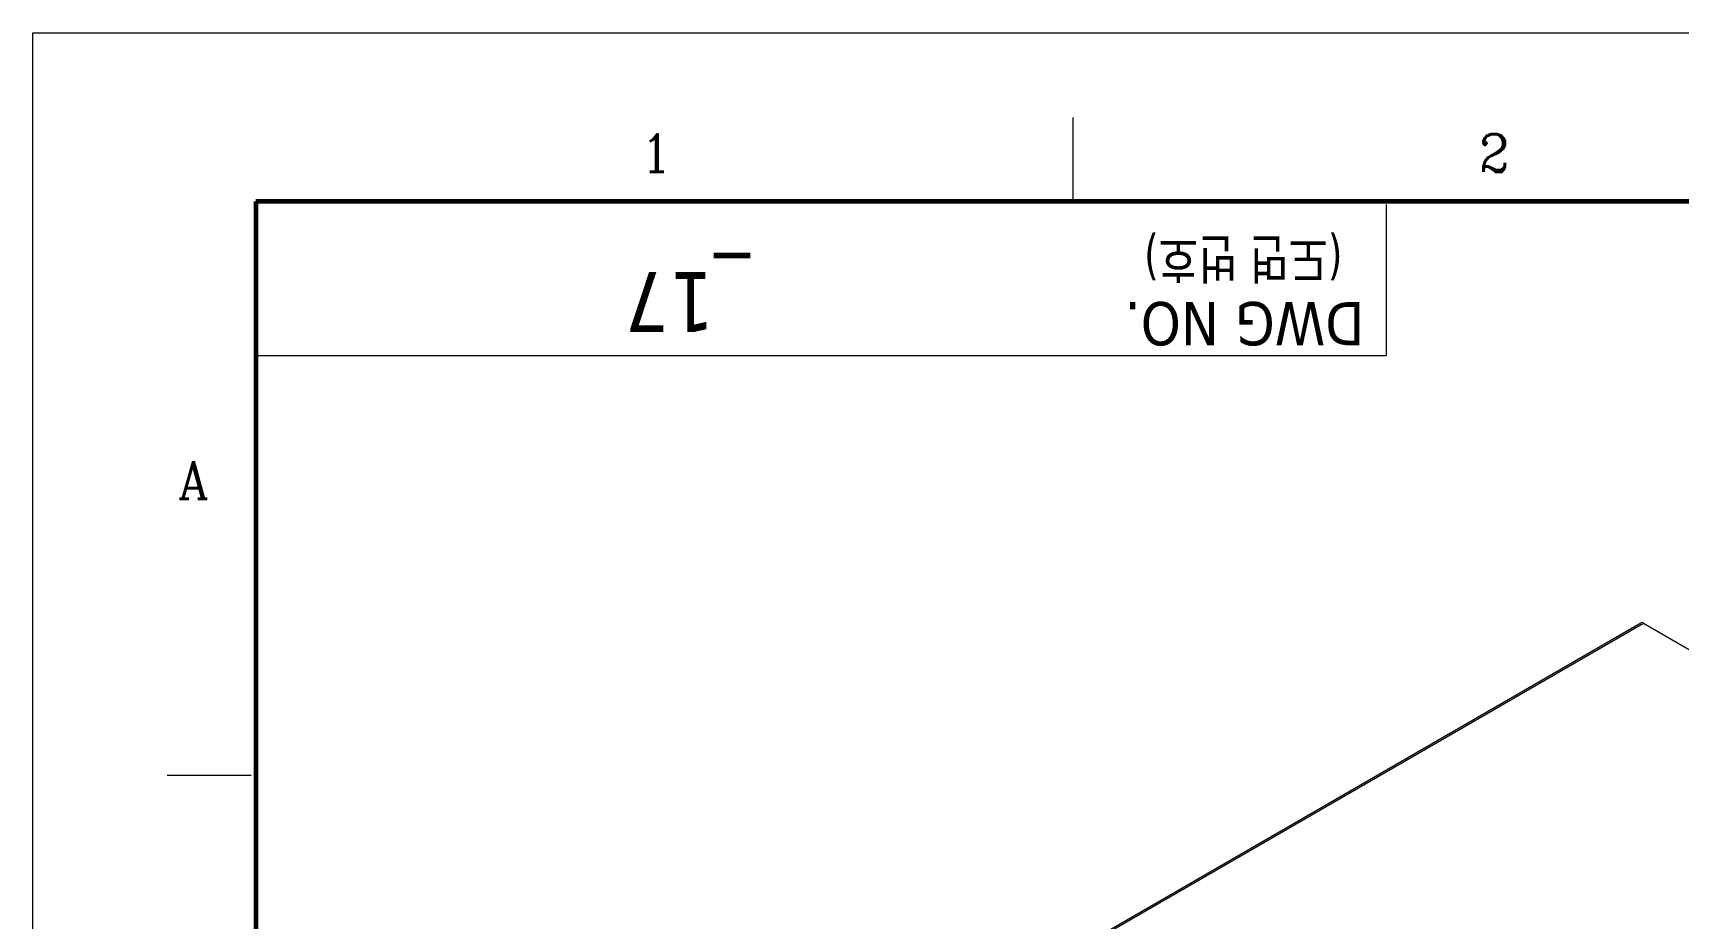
# Model space of a CAD drawing. Header units: millimetres. Extents: x 24 to 1656, y 24 to 1164.
# Drawn here: x 24 to 408.6, y 957.2 to 1164 of the extents above; entities that cross this region are included whole.
import ezdxf
from ezdxf.enums import TextEntityAlignment as Align

# ---------------------------------------------------------------- set-up
doc = ezdxf.new("R2010")
doc.units = ezdxf.units.MM
doc.header["$LTSCALE"] = 4
doc.layers.get('0').update_dxf_attribs({"lineweight": 18})
for name, color, linetype, lineweight in [('SkizziergeometrieWIN-ISO', 7, 'Continuous', 50), ('경계(ISO)', 7, 'Continuous', 70), ('굵은실선_A3', 7, 'Continuous', 18)]:
    doc.layers.add(name, color=color, linetype=linetype, lineweight=lineweight)
doc.layers.add('가는실선_A3', color=9, linetype='Continuous', lineweight=5, true_color=0x808080)
doc.styles.add('ROMANC_37', font='tahoma.ttf')
doc.styles.add('주 텍스트 (ISO)', font='tahoma.ttf')
doc.styles.add('텍스트 스타일36', font='ROMANC.shx', dxfattribs={"width": 0.941937})
doc.styles.add('텍스트 스타일52', font='tahoma.ttf', dxfattribs={"width": 0.8})

# ---------------------------------------------------------------- blocks, each defined once
blk = doc.blocks.new('경계 A3_경계')
at = {"layer": 'SkizziergeometrieWIN-ISO', "lineweight": 18}
for p, q in [((6, 291), (414, 291)), ((6, 6), (6, 291))]:
    blk.add_line(p, q, dxfattribs=at)
at = {"layer": '가는실선_A3', "color": 7}
for p, q in [((66.795, 281.157), (66.795, 286.057)), ((18.749, 247.621), (13.849, 247.621))]:
    blk.add_line(p, q, dxfattribs=at)
at = {"layer": '가는실선_A3', "color": 7, "lineweight": 60}
for p, q in [((19.02, 281.157), (19.02, 14.596)), ((401.22, 281.157), (19.02, 281.157))]:
    blk.add_line(p, q, dxfattribs=at)
at = {"layer": '가는실선_A3', "color": 7, "lineweight": 13}
for p in [(85.08, 280.98), (19.02, 272.158)]:
    blk.add_line(p, (85.08, 272.158), dxfattribs=at)
at = {"layer": '가는실선_A3', "color": 7, "style": '텍스트 스타일36', "width": 0.941937}
for s, p in [('1', (42.419, 283.98)), ('2', (91.399, 283.98)), ('A', (15.376, 264.88))]:
    blk.add_text(s, height=2.2, dxfattribs=at).set_placement(p, align=Align.MIDDLE_CENTER)
at = {"layer": '가는실선_A3', "color": 7, "style": '텍스트 스타일52', "width": 0.8}
blk.add_text('(도면 번호)', height=2.2927, rotation=180, dxfattribs=at).set_placement((82.527, 278.933))
at = {"layer": '가는실선_A3', "color": 7, "style": 'ROMANC_37'}
blk.add_text('DWG NO.', height=2.527, rotation=180.00001, dxfattribs=at).set_placement((83.82, 275.278))
at = {"layer": '경계(ISO)', "insert": (44.222, 275.844), "char_height": 3.5, "attachment_point": 5, "rotation": 180, "style": '주 텍스트 (ISO)'}
blk.add_mtext('_17 ', dxfattribs=at)

msp = doc.modelspace()

# ---------------------------------------------------------------- linework, layer by layer
at = {"layer": '가는실선_A3'}
msp.add_line((158.66, 886.47), (400.49, 1026.09), dxfattribs=at)
at = {"layer": '굵은실선_A3'}
for p, q in [((158.06, 886.53), (399.89, 1026.15)), ((400.49, 1026.09), (518.58, 957.91))]:
    msp.add_line(p, q, dxfattribs=at)
msp.add_ellipse((400.49, 1025.11), major_axis=(-0.6, 1.04), ratio=0.57735, start_param=5.497787, end_param=6.283185, dxfattribs=at)

# ---------------------------------------------------------------- block references
at = {"xscale": 4, "yscale": 4, "zscale": 4}
msp.add_blockref('경계 A3_경계', (0, 0), dxfattribs=at)

doc.saveas('drawing.dxf')
